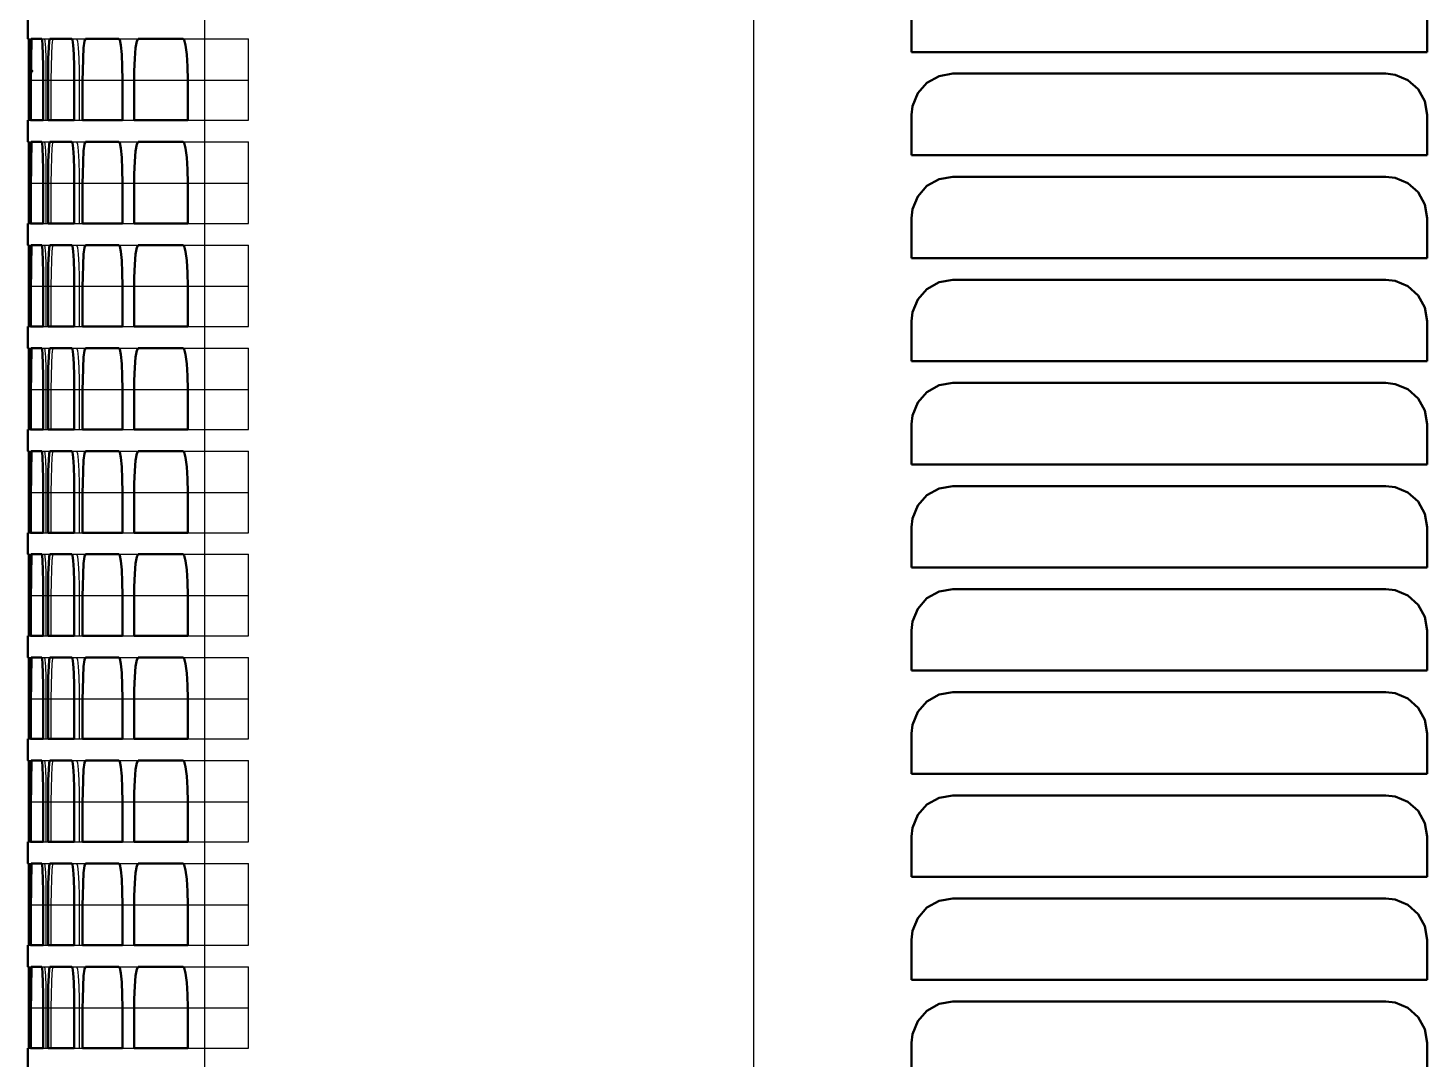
# Model space of a CAD drawing. Header units: inches. Extents: x -0.3 to 35.5, y 0 to 41.5.
# Drawn here: x -0.27 to 6.52, y 15.8 to 20.8 of the extents above; entities that cross this region are included whole.
import ezdxf

# ---------------------------------------------------------------- set-up
doc = ezdxf.new("R2010")
doc.units = ezdxf.units.IN
doc.header["$MEASUREMENT"] = 0
doc.linetypes.add('Dashed', pattern=[2, 1, -1])
for name, color, linetype, lineweight in [('2d ConnectionPoints', 7, 'Continuous', 50), ('AM_0', 7, 'Continuous', 50), ('AM_4', 3, 'Continuous', 25), ('AM_9', 6, 'Dashed', 25)]:
    doc.layers.add(name, color=color, linetype=linetype, lineweight=lineweight)

msp = doc.modelspace()

# ---------------------------------------------------------------- linework, layer by layer
at = {"layer": '2d ConnectionPoints'}
msp.add_point((-0.25, 20.594), dxfattribs=at)
at = {"layer": 'AM_0'}
for p, q in [((-0.27, 20.855), (-0.27, 20.75)), ((4.016, 20.881), (4.016, 20.686)), ((6.516, 20.686), (6.516, 20.881)), ((-0.2669, 20.75), (-0.27, 20.75)), ((-0.2032, 20.75), (-0.255, 20.75)), ((-0.0573, 20.75), (-0.1644, 20.75)), ((0.171, 20.75), (0.0085, 20.75)), ((0.4823, 20.75), (0.2639, 20.75)), ((4.016, 20.686), (6.516, 20.686)), ((6.316, 20.581), (4.216, 20.581)), ((-0.2652, 20.355), (-0.2652, 20.55)), ((-0.258, 20.55), (-0.258, 20.355)), ((-0.1963, 20.355), (-0.1963, 20.55)), ((-0.1727, 20.55), (-0.1727, 20.355)), ((-0.0452, 20.355), (-0.0452, 20.55)), ((-0.0051, 20.55), (-0.0051, 20.355)), ((0.1884, 20.355), (0.1884, 20.55)), ((0.2451, 20.55), (0.2451, 20.355)), ((0.505, 20.355), (0.505, 20.55)), ((4.016, 20.381), (4.016, 20.186)), ((6.516, 20.186), (6.516, 20.381)), ((-0.27, 20.355), (-0.2652, 20.355)), ((-0.27, 20.355), (-0.27, 20.25)), ((-0.258, 20.355), (-0.1963, 20.355)), ((-0.1727, 20.355), (-0.0452, 20.355)), ((-0.0051, 20.355), (0.1884, 20.355)), ((0.2451, 20.355), (0.505, 20.355)), ((-0.2669, 20.25), (-0.27, 20.25)), ((-0.2032, 20.25), (-0.255, 20.25)), ((-0.0573, 20.25), (-0.1644, 20.25)), ((0.171, 20.25), (0.0085, 20.25)), ((0.4823, 20.25), (0.2639, 20.25)), ((4.016, 20.186), (6.516, 20.186)), ((-0.2652, 19.855), (-0.2652, 20.05)), ((-0.258, 20.05), (-0.258, 19.855)), ((-0.1963, 19.855), (-0.1963, 20.05)), ((-0.1727, 20.05), (-0.1727, 19.855)), ((-0.0452, 19.855), (-0.0452, 20.05)), ((-0.0051, 20.05), (-0.0051, 19.855)), ((0.1884, 19.855), (0.1884, 20.05)), ((0.2451, 20.05), (0.2451, 19.855)), ((0.505, 19.855), (0.505, 20.05)), ((6.316, 20.081), (4.216, 20.081)), ((-0.27, 19.855), (-0.2652, 19.855)), ((-0.27, 19.855), (-0.27, 19.75)), ((-0.258, 19.855), (-0.1963, 19.855)), ((-0.1727, 19.855), (-0.0452, 19.855)), ((-0.0051, 19.855), (0.1884, 19.855)), ((0.2451, 19.855), (0.505, 19.855)), ((4.016, 19.881), (4.016, 19.686)), ((6.516, 19.686), (6.516, 19.881)), ((-0.2669, 19.75), (-0.27, 19.75)), ((-0.2032, 19.75), (-0.255, 19.75)), ((-0.0573, 19.75), (-0.1644, 19.75)), ((0.171, 19.75), (0.0085, 19.75)), ((0.4823, 19.75), (0.2639, 19.75)), ((4.016, 19.686), (6.516, 19.686)), ((-0.2652, 19.355), (-0.2652, 19.55)), ((-0.258, 19.55), (-0.258, 19.355)), ((-0.1963, 19.355), (-0.1963, 19.55)), ((-0.1727, 19.55), (-0.1727, 19.355)), ((-0.0452, 19.355), (-0.0452, 19.55)), ((-0.0051, 19.55), (-0.0051, 19.355)), ((0.1884, 19.355), (0.1884, 19.55)), ((0.2451, 19.55), (0.2451, 19.355)), ((0.505, 19.355), (0.505, 19.55)), ((6.316, 19.581), (4.216, 19.581)), ((-0.27, 19.355), (-0.2652, 19.355)), ((-0.27, 19.355), (-0.27, 19.25)), ((-0.258, 19.355), (-0.1963, 19.355)), ((-0.1727, 19.355), (-0.0452, 19.355)), ((-0.0051, 19.355), (0.1884, 19.355)), ((0.2451, 19.355), (0.505, 19.355)), ((4.016, 19.381), (4.016, 19.186)), ((6.516, 19.186), (6.516, 19.381)), ((-0.2669, 19.25), (-0.27, 19.25)), ((-0.2032, 19.25), (-0.255, 19.25)), ((-0.0573, 19.25), (-0.1644, 19.25)), ((0.171, 19.25), (0.0085, 19.25)), ((0.4823, 19.25), (0.2639, 19.25)), ((4.016, 19.186), (6.516, 19.186)), ((6.316, 19.081), (4.216, 19.081)), ((-0.2652, 18.855), (-0.2652, 19.05)), ((-0.258, 19.05), (-0.258, 18.855)), ((-0.1963, 18.855), (-0.1963, 19.05)), ((-0.1727, 19.05), (-0.1727, 18.855)), ((-0.0452, 18.855), (-0.0452, 19.05)), ((-0.0051, 19.05), (-0.0051, 18.855)), ((0.1884, 18.855), (0.1884, 19.05)), ((0.2451, 19.05), (0.2451, 18.855)), ((0.505, 18.855), (0.505, 19.05)), ((4.016, 18.881), (4.016, 18.686)), ((6.516, 18.686), (6.516, 18.881)), ((-0.27, 18.855), (-0.2652, 18.855)), ((-0.27, 18.855), (-0.27, 18.75)), ((-0.258, 18.855), (-0.1963, 18.855)), ((-0.1727, 18.855), (-0.0452, 18.855)), ((-0.0051, 18.855), (0.1884, 18.855)), ((0.2451, 18.855), (0.505, 18.855)), ((-0.2669, 18.75), (-0.27, 18.75)), ((-0.2032, 18.75), (-0.255, 18.75)), ((-0.0573, 18.75), (-0.1644, 18.75)), ((0.171, 18.75), (0.0085, 18.75)), ((0.4823, 18.75), (0.2639, 18.75)), ((4.016, 18.686), (6.516, 18.686)), ((-0.2652, 18.355), (-0.2652, 18.55)), ((-0.258, 18.55), (-0.258, 18.355)), ((-0.1963, 18.355), (-0.1963, 18.55)), ((-0.1727, 18.55), (-0.1727, 18.355)), ((-0.0452, 18.355), (-0.0452, 18.55)), ((-0.0051, 18.55), (-0.0051, 18.355)), ((0.1884, 18.355), (0.1884, 18.55)), ((0.2451, 18.55), (0.2451, 18.355)), ((0.505, 18.355), (0.505, 18.55)), ((6.316, 18.581), (4.216, 18.581)), ((-0.27, 18.355), (-0.2652, 18.355)), ((-0.27, 18.355), (-0.27, 18.25)), ((-0.258, 18.355), (-0.1963, 18.355)), ((-0.1727, 18.355), (-0.0452, 18.355)), ((-0.0051, 18.355), (0.1884, 18.355)), ((0.2451, 18.355), (0.505, 18.355)), ((4.016, 18.381), (4.016, 18.186)), ((6.516, 18.186), (6.516, 18.381)), ((-0.2669, 18.25), (-0.27, 18.25)), ((-0.2032, 18.25), (-0.255, 18.25)), ((-0.0573, 18.25), (-0.1644, 18.25)), ((0.171, 18.25), (0.0085, 18.25)), ((0.4823, 18.25), (0.2639, 18.25)), ((4.016, 18.186), (6.516, 18.186)), ((6.316, 18.081), (4.216, 18.081)), ((-0.2652, 17.855), (-0.2652, 18.05)), ((-0.258, 18.05), (-0.258, 17.855)), ((-0.1963, 17.855), (-0.1963, 18.05)), ((-0.1727, 18.05), (-0.1727, 17.855)), ((-0.0452, 17.855), (-0.0452, 18.05)), ((-0.0051, 18.05), (-0.0051, 17.855)), ((0.1884, 17.855), (0.1884, 18.05)), ((0.2451, 18.05), (0.2451, 17.855)), ((0.505, 17.855), (0.505, 18.05)), ((-0.27, 17.855), (-0.2652, 17.855)), ((-0.27, 17.855), (-0.27, 17.75)), ((-0.258, 17.855), (-0.1963, 17.855)), ((-0.1727, 17.855), (-0.0452, 17.855)), ((-0.0051, 17.855), (0.1884, 17.855)), ((0.2451, 17.855), (0.505, 17.855)), ((4.016, 17.881), (4.016, 17.686)), ((6.516, 17.686), (6.516, 17.881)), ((-0.2669, 17.75), (-0.27, 17.75)), ((-0.2032, 17.75), (-0.255, 17.75)), ((-0.0573, 17.75), (-0.1644, 17.75)), ((0.171, 17.75), (0.0085, 17.75)), ((0.4823, 17.75), (0.2639, 17.75)), ((4.016, 17.686), (6.516, 17.686)), ((6.316, 17.581), (4.216, 17.581)), ((-0.2652, 17.355), (-0.2652, 17.55)), ((-0.258, 17.55), (-0.258, 17.355)), ((-0.1963, 17.355), (-0.1963, 17.55)), ((-0.1727, 17.55), (-0.1727, 17.355)), ((-0.0452, 17.355), (-0.0452, 17.55)), ((-0.0051, 17.55), (-0.0051, 17.355)), ((0.1884, 17.355), (0.1884, 17.55)), ((0.2451, 17.55), (0.2451, 17.355)), ((0.505, 17.355), (0.505, 17.55)), ((4.016, 17.381), (4.016, 17.186)), ((6.516, 17.186), (6.516, 17.381)), ((-0.27, 17.355), (-0.2652, 17.355)), ((-0.27, 17.355), (-0.27, 17.25)), ((-0.258, 17.355), (-0.1963, 17.355)), ((-0.1727, 17.355), (-0.0452, 17.355)), ((-0.0051, 17.355), (0.1884, 17.355)), ((0.2451, 17.355), (0.505, 17.355)), ((-0.2669, 17.25), (-0.27, 17.25)), ((-0.2032, 17.25), (-0.255, 17.25)), ((-0.0573, 17.25), (-0.1644, 17.25)), ((0.171, 17.25), (0.0085, 17.25)), ((0.4823, 17.25), (0.2639, 17.25)), ((4.016, 17.186), (6.516, 17.186)), ((-0.2652, 16.855), (-0.2652, 17.05)), ((-0.258, 17.05), (-0.258, 16.855)), ((-0.1963, 16.855), (-0.1963, 17.05)), ((-0.1727, 17.05), (-0.1727, 16.855)), ((-0.0452, 16.855), (-0.0452, 17.05)), ((-0.0051, 17.05), (-0.0051, 16.855)), ((0.1884, 16.855), (0.1884, 17.05)), ((0.2451, 17.05), (0.2451, 16.855)), ((0.505, 16.855), (0.505, 17.05)), ((6.316, 17.081), (4.216, 17.081)), ((-0.27, 16.855), (-0.2652, 16.855)), ((-0.27, 16.855), (-0.27, 16.75)), ((-0.258, 16.855), (-0.1963, 16.855)), ((-0.1727, 16.855), (-0.0452, 16.855)), ((-0.0051, 16.855), (0.1884, 16.855)), ((0.2451, 16.855), (0.505, 16.855)), ((4.016, 16.881), (4.016, 16.686)), ((6.516, 16.686), (6.516, 16.881)), ((-0.2669, 16.75), (-0.27, 16.75)), ((-0.2032, 16.75), (-0.255, 16.75)), ((-0.0573, 16.75), (-0.1644, 16.75)), ((0.171, 16.75), (0.0085, 16.75)), ((0.4823, 16.75), (0.2639, 16.75)), ((4.016, 16.686), (6.516, 16.686)), ((6.316, 16.581), (4.216, 16.581)), ((-0.2652, 16.355), (-0.2652, 16.55)), ((-0.258, 16.55), (-0.258, 16.355)), ((-0.1963, 16.355), (-0.1963, 16.55)), ((-0.1727, 16.55), (-0.1727, 16.355)), ((-0.0452, 16.355), (-0.0452, 16.55)), ((-0.0051, 16.55), (-0.0051, 16.355)), ((0.1884, 16.355), (0.1884, 16.55)), ((0.2451, 16.55), (0.2451, 16.355)), ((0.505, 16.355), (0.505, 16.55)), ((-0.27, 16.355), (-0.2652, 16.355)), ((-0.27, 16.355), (-0.27, 16.25)), ((-0.258, 16.355), (-0.1963, 16.355)), ((-0.1727, 16.355), (-0.0452, 16.355)), ((-0.0051, 16.355), (0.1884, 16.355)), ((0.2451, 16.355), (0.505, 16.355)), ((4.016, 16.381), (4.016, 16.186)), ((6.516, 16.186), (6.516, 16.381)), ((-0.2669, 16.25), (-0.27, 16.25)), ((-0.2032, 16.25), (-0.255, 16.25)), ((-0.0573, 16.25), (-0.1644, 16.25)), ((0.171, 16.25), (0.0085, 16.25)), ((0.4823, 16.25), (0.2639, 16.25)), ((4.016, 16.186), (6.516, 16.186)), ((-0.2652, 15.855), (-0.2652, 16.05)), ((-0.258, 16.05), (-0.258, 15.855)), ((-0.1963, 15.855), (-0.1963, 16.05)), ((-0.1727, 16.05), (-0.1727, 15.855)), ((-0.0452, 15.855), (-0.0452, 16.05)), ((-0.0051, 16.05), (-0.0051, 15.855)), ((0.1884, 15.855), (0.1884, 16.05)), ((0.2451, 16.05), (0.2451, 15.855)), ((0.505, 15.855), (0.505, 16.05)), ((6.316, 16.081), (4.216, 16.081)), ((4.016, 15.881), (4.016, 15.686)), ((6.516, 15.686), (6.516, 15.881)), ((-0.27, 15.855), (-0.2652, 15.855)), ((-0.27, 15.855), (-0.27, 15.75)), ((-0.258, 15.855), (-0.1963, 15.855)), ((-0.1727, 15.855), (-0.0452, 15.855)), ((-0.0051, 15.855), (0.1884, 15.855)), ((0.2451, 15.855), (0.505, 15.855))]:
    msp.add_line(p, q, dxfattribs=at)
for points in [[(-0.2652, 20.55), (-0.2653, 20.6162), (-0.2656, 20.6749), (-0.266, 20.7196), (-0.2665, 20.7451), (-0.2669, 20.75)], [(-0.255, 20.75), (-0.256, 20.7387), (-0.2569, 20.7062), (-0.2576, 20.656), (-0.258, 20.5939), (-0.258, 20.55)], [(-0.1963, 20.55), (-0.1967, 20.6162), (-0.1978, 20.6749), (-0.1996, 20.7195), (-0.2017, 20.7451), (-0.2032, 20.75)], [(-0.1644, 20.75), (-0.1672, 20.7387), (-0.1696, 20.7061), (-0.1714, 20.6559), (-0.1725, 20.5937), (-0.1727, 20.55)], [(-0.0452, 20.55), (-0.0459, 20.6161), (-0.0479, 20.6748), (-0.0509, 20.7194), (-0.0547, 20.745), (-0.0573, 20.75)], [(0.0085, 20.75), (0.0039, 20.7387), (0, 20.706), (-0.003, 20.6557), (-0.0047, 20.5935), (-0.0051, 20.55)], [(0.1884, 20.55), (0.1875, 20.616), (0.1846, 20.6746), (0.1803, 20.7192), (0.1749, 20.745), (0.171, 20.75)], [(0.2639, 20.75), (0.2576, 20.7386), (0.2521, 20.7058), (0.2479, 20.6553), (0.2455, 20.5931), (0.2451, 20.55)], [(0.505, 20.55), (0.5038, 20.6159), (0.5001, 20.6743), (0.4944, 20.719), (0.4874, 20.7448), (0.4823, 20.75)], [(4.216, 20.581), (4.1495, 20.5696), (4.0905, 20.5367), (4.0458, 20.486), (4.0206, 20.4237), (4.016, 20.381)], [(6.516, 20.381), (6.5048, 20.447), (6.4725, 20.5055), (6.4227, 20.5502), (6.3607, 20.5759), (6.316, 20.581)], [(-0.2652, 20.05), (-0.2653, 20.1162), (-0.2656, 20.1749), (-0.266, 20.2196), (-0.2665, 20.2451), (-0.2669, 20.25)], [(-0.255, 20.25), (-0.256, 20.2387), (-0.2569, 20.2062), (-0.2576, 20.156), (-0.258, 20.0939), (-0.258, 20.05)], [(-0.1963, 20.05), (-0.1967, 20.1162), (-0.1978, 20.1749), (-0.1996, 20.2195), (-0.2017, 20.2451), (-0.2032, 20.25)], [(-0.1644, 20.25), (-0.1672, 20.2387), (-0.1696, 20.2061), (-0.1714, 20.1559), (-0.1725, 20.0937), (-0.1727, 20.05)], [(-0.0452, 20.05), (-0.0459, 20.1161), (-0.0479, 20.1748), (-0.0509, 20.2194), (-0.0547, 20.245), (-0.0573, 20.25)], [(0.0085, 20.25), (0.0039, 20.2387), (0, 20.206), (-0.003, 20.1557), (-0.0047, 20.0935), (-0.0051, 20.05)], [(0.1884, 20.05), (0.1875, 20.116), (0.1846, 20.1746), (0.1803, 20.2192), (0.1749, 20.245), (0.171, 20.25)], [(0.2639, 20.25), (0.2576, 20.2386), (0.2521, 20.2058), (0.2479, 20.1553), (0.2455, 20.0931), (0.2451, 20.05)], [(0.505, 20.05), (0.5038, 20.1159), (0.5001, 20.1743), (0.4944, 20.219), (0.4874, 20.2448), (0.4823, 20.25)], [(4.216, 20.081), (4.1495, 20.0696), (4.0905, 20.0367), (4.0458, 19.986), (4.0206, 19.9237), (4.016, 19.881)], [(6.516, 19.881), (6.5048, 19.947), (6.4725, 20.0055), (6.4227, 20.0502), (6.3607, 20.0759), (6.316, 20.081)], [(-0.2652, 19.55), (-0.2653, 19.6162), (-0.2656, 19.6749), (-0.266, 19.7196), (-0.2665, 19.7451), (-0.2669, 19.75)], [(-0.255, 19.75), (-0.256, 19.7387), (-0.2569, 19.7062), (-0.2576, 19.656), (-0.258, 19.5939), (-0.258, 19.55)], [(-0.1963, 19.55), (-0.1967, 19.6162), (-0.1978, 19.6749), (-0.1996, 19.7195), (-0.2017, 19.7451), (-0.2032, 19.75)], [(-0.1644, 19.75), (-0.1672, 19.7387), (-0.1696, 19.7061), (-0.1714, 19.6559), (-0.1725, 19.5937), (-0.1727, 19.55)], [(-0.0452, 19.55), (-0.0459, 19.6161), (-0.0479, 19.6748), (-0.0509, 19.7194), (-0.0547, 19.745), (-0.0573, 19.75)], [(0.0085, 19.75), (0.0039, 19.7387), (0, 19.706), (-0.003, 19.6557), (-0.0047, 19.5935), (-0.0051, 19.55)], [(0.1884, 19.55), (0.1875, 19.616), (0.1846, 19.6746), (0.1803, 19.7192), (0.1749, 19.745), (0.171, 19.75)], [(0.2639, 19.75), (0.2576, 19.7386), (0.2521, 19.7058), (0.2479, 19.6553), (0.2455, 19.5931), (0.2451, 19.55)], [(0.505, 19.55), (0.5038, 19.6159), (0.5001, 19.6743), (0.4944, 19.719), (0.4874, 19.7448), (0.4823, 19.75)], [(4.216, 19.581), (4.1495, 19.5696), (4.0905, 19.5367), (4.0458, 19.486), (4.0206, 19.4237), (4.016, 19.381)], [(6.516, 19.381), (6.5048, 19.447), (6.4725, 19.5055), (6.4227, 19.5502), (6.3607, 19.5759), (6.316, 19.581)], [(-0.2652, 19.05), (-0.2653, 19.1162), (-0.2656, 19.1749), (-0.266, 19.2196), (-0.2665, 19.2451), (-0.2669, 19.25)], [(-0.255, 19.25), (-0.256, 19.2387), (-0.2569, 19.2062), (-0.2576, 19.156), (-0.258, 19.0939), (-0.258, 19.05)], [(-0.1963, 19.05), (-0.1967, 19.1162), (-0.1978, 19.1749), (-0.1996, 19.2195), (-0.2017, 19.2451), (-0.2032, 19.25)], [(-0.1644, 19.25), (-0.1672, 19.2387), (-0.1696, 19.2061), (-0.1714, 19.1559), (-0.1725, 19.0937), (-0.1727, 19.05)], [(-0.0452, 19.05), (-0.0459, 19.1161), (-0.0479, 19.1748), (-0.0509, 19.2194), (-0.0547, 19.245), (-0.0573, 19.25)], [(0.0085, 19.25), (0.0039, 19.2387), (0, 19.206), (-0.003, 19.1557), (-0.0047, 19.0935), (-0.0051, 19.05)], [(0.1884, 19.05), (0.1875, 19.116), (0.1846, 19.1746), (0.1803, 19.2192), (0.1749, 19.245), (0.171, 19.25)], [(0.2639, 19.25), (0.2576, 19.2386), (0.2521, 19.2058), (0.2479, 19.1553), (0.2455, 19.0931), (0.2451, 19.05)], [(0.505, 19.05), (0.5038, 19.1159), (0.5001, 19.1743), (0.4944, 19.219), (0.4874, 19.2448), (0.4823, 19.25)], [(4.216, 19.081), (4.1495, 19.0696), (4.0905, 19.0367), (4.0458, 18.986), (4.0206, 18.9237), (4.016, 18.881)], [(6.516, 18.881), (6.5048, 18.947), (6.4725, 19.0055), (6.4227, 19.0502), (6.3607, 19.0759), (6.316, 19.081)], [(-0.2652, 18.55), (-0.2653, 18.6162), (-0.2656, 18.6749), (-0.266, 18.7196), (-0.2665, 18.7451), (-0.2669, 18.75)], [(-0.255, 18.75), (-0.256, 18.7387), (-0.2569, 18.7062), (-0.2576, 18.656), (-0.258, 18.5939), (-0.258, 18.55)], [(-0.1963, 18.55), (-0.1967, 18.6162), (-0.1978, 18.6749), (-0.1996, 18.7195), (-0.2017, 18.7451), (-0.2032, 18.75)], [(-0.1644, 18.75), (-0.1672, 18.7387), (-0.1696, 18.7061), (-0.1714, 18.6559), (-0.1725, 18.5937), (-0.1727, 18.55)], [(-0.0452, 18.55), (-0.0459, 18.6161), (-0.0479, 18.6748), (-0.0509, 18.7194), (-0.0547, 18.745), (-0.0573, 18.75)], [(0.0085, 18.75), (0.0039, 18.7387), (0, 18.706), (-0.003, 18.6557), (-0.0047, 18.5935), (-0.0051, 18.55)], [(0.1884, 18.55), (0.1875, 18.616), (0.1846, 18.6746), (0.1803, 18.7192), (0.1749, 18.745), (0.171, 18.75)], [(0.2639, 18.75), (0.2576, 18.7386), (0.2521, 18.7058), (0.2479, 18.6553), (0.2455, 18.5931), (0.2451, 18.55)], [(0.505, 18.55), (0.5038, 18.6159), (0.5001, 18.6743), (0.4944, 18.719), (0.4874, 18.7448), (0.4823, 18.75)], [(4.216, 18.581), (4.1495, 18.5696), (4.0905, 18.5367), (4.0458, 18.486), (4.0206, 18.4237), (4.016, 18.381)], [(6.516, 18.381), (6.5048, 18.447), (6.4725, 18.5055), (6.4227, 18.5502), (6.3607, 18.5759), (6.316, 18.581)], [(-0.2652, 18.05), (-0.2653, 18.1162), (-0.2656, 18.1749), (-0.266, 18.2196), (-0.2665, 18.2451), (-0.2669, 18.25)], [(-0.255, 18.25), (-0.256, 18.2387), (-0.2569, 18.2062), (-0.2576, 18.156), (-0.258, 18.0939), (-0.258, 18.05)], [(-0.1963, 18.05), (-0.1967, 18.1162), (-0.1978, 18.1749), (-0.1996, 18.2195), (-0.2017, 18.2451), (-0.2032, 18.25)], [(-0.1644, 18.25), (-0.1672, 18.2387), (-0.1696, 18.2061), (-0.1714, 18.1559), (-0.1725, 18.0937), (-0.1727, 18.05)], [(-0.0452, 18.05), (-0.0459, 18.1161), (-0.0479, 18.1748), (-0.0509, 18.2194), (-0.0547, 18.245), (-0.0573, 18.25)], [(0.0085, 18.25), (0.0039, 18.2387), (0, 18.206), (-0.003, 18.1557), (-0.0047, 18.0935), (-0.0051, 18.05)], [(0.1884, 18.05), (0.1875, 18.116), (0.1846, 18.1746), (0.1803, 18.2192), (0.1749, 18.245), (0.171, 18.25)], [(0.2639, 18.25), (0.2576, 18.2386), (0.2521, 18.2058), (0.2479, 18.1553), (0.2455, 18.0931), (0.2451, 18.05)], [(0.505, 18.05), (0.5038, 18.1159), (0.5001, 18.1743), (0.4944, 18.219), (0.4874, 18.2448), (0.4823, 18.25)], [(4.216, 18.081), (4.1495, 18.0696), (4.0905, 18.0367), (4.0458, 17.986), (4.0206, 17.9237), (4.016, 17.881)], [(6.516, 17.881), (6.5048, 17.947), (6.4725, 18.0055), (6.4227, 18.0502), (6.3607, 18.0759), (6.316, 18.081)], [(-0.2652, 17.55), (-0.2653, 17.6162), (-0.2656, 17.6749), (-0.266, 17.7196), (-0.2665, 17.7451), (-0.2669, 17.75)], [(-0.255, 17.75), (-0.256, 17.7387), (-0.2569, 17.7062), (-0.2576, 17.656), (-0.258, 17.5939), (-0.258, 17.55)], [(-0.1963, 17.55), (-0.1967, 17.6162), (-0.1978, 17.6749), (-0.1996, 17.7195), (-0.2017, 17.7451), (-0.2032, 17.75)], [(-0.1644, 17.75), (-0.1672, 17.7387), (-0.1696, 17.7061), (-0.1714, 17.6559), (-0.1725, 17.5937), (-0.1727, 17.55)], [(-0.0452, 17.55), (-0.0459, 17.6161), (-0.0479, 17.6748), (-0.0509, 17.7194), (-0.0547, 17.745), (-0.0573, 17.75)], [(0.0085, 17.75), (0.0039, 17.7387), (0, 17.706), (-0.003, 17.6557), (-0.0047, 17.5935), (-0.0051, 17.55)], [(0.1884, 17.55), (0.1875, 17.616), (0.1846, 17.6746), (0.1803, 17.7192), (0.1749, 17.745), (0.171, 17.75)], [(0.2639, 17.75), (0.2576, 17.7386), (0.2521, 17.7058), (0.2479, 17.6553), (0.2455, 17.5931), (0.2451, 17.55)], [(0.505, 17.55), (0.5038, 17.6159), (0.5001, 17.6743), (0.4944, 17.719), (0.4874, 17.7448), (0.4823, 17.75)], [(4.216, 17.581), (4.1495, 17.5696), (4.0905, 17.5367), (4.0458, 17.486), (4.0206, 17.4237), (4.016, 17.381)], [(6.516, 17.381), (6.5048, 17.447), (6.4725, 17.5055), (6.4227, 17.5502), (6.3607, 17.5759), (6.316, 17.581)], [(-0.2652, 17.05), (-0.2653, 17.1162), (-0.2656, 17.1749), (-0.266, 17.2196), (-0.2665, 17.2451), (-0.2669, 17.25)], [(-0.255, 17.25), (-0.256, 17.2387), (-0.2569, 17.2062), (-0.2576, 17.156), (-0.258, 17.0939), (-0.258, 17.05)], [(-0.1963, 17.05), (-0.1967, 17.1162), (-0.1978, 17.1749), (-0.1996, 17.2195), (-0.2017, 17.2451), (-0.2032, 17.25)], [(-0.1644, 17.25), (-0.1672, 17.2387), (-0.1696, 17.2061), (-0.1714, 17.1559), (-0.1725, 17.0937), (-0.1727, 17.05)], [(-0.0452, 17.05), (-0.0459, 17.1161), (-0.0479, 17.1748), (-0.0509, 17.2194), (-0.0547, 17.245), (-0.0573, 17.25)], [(0.0085, 17.25), (0.0039, 17.2387), (0, 17.206), (-0.003, 17.1557), (-0.0047, 17.0935), (-0.0051, 17.05)], [(0.1884, 17.05), (0.1875, 17.116), (0.1846, 17.1746), (0.1803, 17.2192), (0.1749, 17.245), (0.171, 17.25)], [(0.2639, 17.25), (0.2576, 17.2386), (0.2521, 17.2058), (0.2479, 17.1553), (0.2455, 17.0931), (0.2451, 17.05)], [(0.505, 17.05), (0.5038, 17.1159), (0.5001, 17.1743), (0.4944, 17.219), (0.4874, 17.2448), (0.4823, 17.25)], [(4.216, 17.081), (4.1495, 17.0696), (4.0905, 17.0367), (4.0458, 16.986), (4.0206, 16.9237), (4.016, 16.881)], [(6.516, 16.881), (6.5048, 16.947), (6.4725, 17.0055), (6.4227, 17.0502), (6.3607, 17.0759), (6.316, 17.081)], [(-0.2652, 16.55), (-0.2653, 16.6162), (-0.2656, 16.6749), (-0.266, 16.7196), (-0.2665, 16.7451), (-0.2669, 16.75)], [(-0.255, 16.75), (-0.256, 16.7387), (-0.2569, 16.7062), (-0.2576, 16.656), (-0.258, 16.5939), (-0.258, 16.55)], [(-0.1963, 16.55), (-0.1967, 16.6162), (-0.1978, 16.6749), (-0.1996, 16.7195), (-0.2017, 16.7451), (-0.2032, 16.75)], [(-0.1644, 16.75), (-0.1672, 16.7387), (-0.1696, 16.7061), (-0.1714, 16.6559), (-0.1725, 16.5937), (-0.1727, 16.55)], [(-0.0452, 16.55), (-0.0459, 16.6161), (-0.0479, 16.6748), (-0.0509, 16.7194), (-0.0547, 16.745), (-0.0573, 16.75)], [(0.0085, 16.75), (0.0039, 16.7387), (0, 16.706), (-0.003, 16.6557), (-0.0047, 16.5935), (-0.0051, 16.55)], [(0.1884, 16.55), (0.1875, 16.616), (0.1846, 16.6746), (0.1803, 16.7192), (0.1749, 16.745), (0.171, 16.75)], [(0.2639, 16.75), (0.2576, 16.7386), (0.2521, 16.7058), (0.2479, 16.6553), (0.2455, 16.5931), (0.2451, 16.55)], [(0.505, 16.55), (0.5038, 16.6159), (0.5001, 16.6743), (0.4944, 16.719), (0.4874, 16.7448), (0.4823, 16.75)], [(4.216, 16.581), (4.1495, 16.5696), (4.0905, 16.5367), (4.0458, 16.486), (4.0206, 16.4237), (4.016, 16.381)], [(6.516, 16.381), (6.5048, 16.447), (6.4725, 16.5055), (6.4227, 16.5502), (6.3607, 16.5759), (6.316, 16.581)], [(-0.2652, 16.05), (-0.2653, 16.1162), (-0.2656, 16.1749), (-0.266, 16.2196), (-0.2665, 16.2451), (-0.2669, 16.25)], [(-0.255, 16.25), (-0.256, 16.2387), (-0.2569, 16.2062), (-0.2576, 16.156), (-0.258, 16.0939), (-0.258, 16.05)], [(-0.1963, 16.05), (-0.1967, 16.1162), (-0.1978, 16.1749), (-0.1996, 16.2195), (-0.2017, 16.2451), (-0.2032, 16.25)], [(-0.1644, 16.25), (-0.1672, 16.2387), (-0.1696, 16.2061), (-0.1714, 16.1559), (-0.1725, 16.0937), (-0.1727, 16.05)], [(-0.0452, 16.05), (-0.0459, 16.1161), (-0.0479, 16.1748), (-0.0509, 16.2194), (-0.0547, 16.245), (-0.0573, 16.25)], [(0.0085, 16.25), (0.0039, 16.2387), (0, 16.206), (-0.003, 16.1557), (-0.0047, 16.0935), (-0.0051, 16.05)], [(0.1884, 16.05), (0.1875, 16.116), (0.1846, 16.1746), (0.1803, 16.2192), (0.1749, 16.245), (0.171, 16.25)], [(0.2639, 16.25), (0.2576, 16.2386), (0.2521, 16.2058), (0.2479, 16.1553), (0.2455, 16.0931), (0.2451, 16.05)], [(0.505, 16.05), (0.5038, 16.1159), (0.5001, 16.1743), (0.4944, 16.219), (0.4874, 16.2448), (0.4823, 16.25)], [(4.216, 16.081), (4.1495, 16.0696), (4.0905, 16.0367), (4.0458, 15.986), (4.0206, 15.9237), (4.016, 15.881)], [(6.516, 15.881), (6.5048, 15.947), (6.4725, 16.0055), (6.4227, 16.0502), (6.3607, 16.0759), (6.316, 16.081)]]:
    msp.add_lwpolyline(points, dxfattribs=at)
at = {"layer": 'AM_4'}
for p, q in [((0.5858, 41.5), (0.5858, 1.625)), ((3.2489, 41.5), (3.2489, 1.625)), ((-0.258, 20.55), (-0.1963, 20.55)), ((-0.1727, 20.55), (-0.0452, 20.55)), ((-0.0051, 20.55), (0.1884, 20.55)), ((0.2451, 20.55), (0.505, 20.55)), ((-0.258, 20.05), (-0.1963, 20.05)), ((-0.1727, 20.05), (-0.0452, 20.05)), ((-0.0051, 20.05), (0.1884, 20.05)), ((0.2451, 20.05), (0.505, 20.05)), ((-0.258, 19.55), (-0.1963, 19.55)), ((-0.1727, 19.55), (-0.0452, 19.55)), ((-0.0051, 19.55), (0.1884, 19.55)), ((0.2451, 19.55), (0.505, 19.55)), ((-0.258, 19.05), (-0.1963, 19.05)), ((-0.1727, 19.05), (-0.0452, 19.05)), ((-0.0051, 19.05), (0.1884, 19.05)), ((0.2451, 19.05), (0.505, 19.05)), ((-0.258, 18.55), (-0.1963, 18.55)), ((-0.1727, 18.55), (-0.0452, 18.55)), ((-0.0051, 18.55), (0.1884, 18.55)), ((0.2451, 18.55), (0.505, 18.55)), ((-0.258, 18.05), (-0.1963, 18.05)), ((-0.1727, 18.05), (-0.0452, 18.05)), ((-0.0051, 18.05), (0.1884, 18.05)), ((0.2451, 18.05), (0.505, 18.05)), ((-0.258, 17.55), (-0.1963, 17.55)), ((-0.1727, 17.55), (-0.0452, 17.55)), ((-0.0051, 17.55), (0.1884, 17.55)), ((0.2451, 17.55), (0.505, 17.55)), ((-0.258, 17.05), (-0.1963, 17.05)), ((-0.1727, 17.05), (-0.0452, 17.05)), ((-0.0051, 17.05), (0.1884, 17.05)), ((0.2451, 17.05), (0.505, 17.05)), ((-0.258, 16.55), (-0.1963, 16.55)), ((-0.1727, 16.55), (-0.0452, 16.55)), ((-0.0051, 16.55), (0.1884, 16.55)), ((0.2451, 16.55), (0.505, 16.55)), ((-0.258, 16.05), (-0.1963, 16.05)), ((-0.1727, 16.05), (-0.0452, 16.05)), ((-0.0051, 16.05), (0.1884, 16.05)), ((0.2451, 16.05), (0.505, 16.05))]:
    msp.add_line(p, q, dxfattribs=at)
at = {"layer": 'AM_9'}
for p, q in [((3.2489, 41.5), (3.2489, 14.625)), ((-0.2669, 20.75), (-0.255, 20.75)), ((-0.2032, 20.75), (-0.1644, 20.75)), ((-0.0573, 20.75), (0.0085, 20.75)), ((0.171, 20.75), (0.2639, 20.75)), ((0.4823, 20.75), (0.8, 20.75)), ((0.8, 20.355), (0.8, 20.75)), ((-0.2652, 20.55), (-0.258, 20.55)), ((-0.2613, 20.55), (-0.2613, 20.355)), ((-0.2522, 20.355), (-0.2522, 20.55)), ((-0.1963, 20.55), (-0.1727, 20.55)), ((-0.1826, 20.55), (-0.1826, 20.355)), ((-0.157, 20.355), (-0.157, 20.55)), ((-0.0452, 20.55), (-0.0051, 20.55)), ((-0.0217, 20.55), (-0.0217, 20.355)), ((0.1884, 20.55), (0.2451, 20.55)), ((0.505, 20.55), (0.8, 20.55)), ((-0.2652, 20.355), (-0.258, 20.355)), ((-0.1963, 20.355), (-0.1727, 20.355)), ((-0.0452, 20.355), (-0.0051, 20.355)), ((0.1884, 20.355), (0.2451, 20.355)), ((0.505, 20.355), (0.8, 20.355)), ((-0.2669, 20.25), (-0.255, 20.25)), ((-0.2032, 20.25), (-0.1644, 20.25)), ((-0.0573, 20.25), (0.0085, 20.25)), ((0.171, 20.25), (0.2639, 20.25)), ((0.4823, 20.25), (0.8, 20.25)), ((0.8, 19.855), (0.8, 20.25)), ((-0.2652, 20.05), (-0.258, 20.05)), ((-0.2613, 20.05), (-0.2613, 19.855)), ((-0.2522, 19.855), (-0.2522, 20.05)), ((-0.1963, 20.05), (-0.1727, 20.05)), ((-0.1826, 20.05), (-0.1826, 19.855)), ((-0.157, 19.855), (-0.157, 20.05)), ((-0.0452, 20.05), (-0.0051, 20.05)), ((-0.0217, 20.05), (-0.0217, 19.855)), ((0.1884, 20.05), (0.2451, 20.05)), ((0.505, 20.05), (0.8, 20.05)), ((-0.2652, 19.855), (-0.258, 19.855)), ((-0.1963, 19.855), (-0.1727, 19.855)), ((-0.0452, 19.855), (-0.0051, 19.855)), ((0.1884, 19.855), (0.2451, 19.855)), ((0.505, 19.855), (0.8, 19.855)), ((-0.2669, 19.75), (-0.255, 19.75)), ((-0.2032, 19.75), (-0.1644, 19.75)), ((-0.0573, 19.75), (0.0085, 19.75)), ((0.171, 19.75), (0.2639, 19.75)), ((0.4823, 19.75), (0.8, 19.75)), ((0.8, 19.355), (0.8, 19.75)), ((-0.2652, 19.55), (-0.258, 19.55)), ((-0.2613, 19.55), (-0.2613, 19.355)), ((-0.2522, 19.355), (-0.2522, 19.55)), ((-0.1963, 19.55), (-0.1727, 19.55)), ((-0.1826, 19.55), (-0.1826, 19.355)), ((-0.157, 19.355), (-0.157, 19.55)), ((-0.0452, 19.55), (-0.0051, 19.55)), ((-0.0217, 19.55), (-0.0217, 19.355)), ((0.1884, 19.55), (0.2451, 19.55)), ((0.505, 19.55), (0.8, 19.55)), ((-0.2652, 19.355), (-0.258, 19.355)), ((-0.1963, 19.355), (-0.1727, 19.355)), ((-0.0452, 19.355), (-0.0051, 19.355)), ((0.1884, 19.355), (0.2451, 19.355)), ((0.505, 19.355), (0.8, 19.355)), ((-0.2669, 19.25), (-0.255, 19.25)), ((-0.2032, 19.25), (-0.1644, 19.25)), ((-0.0573, 19.25), (0.0085, 19.25)), ((0.171, 19.25), (0.2639, 19.25)), ((0.4823, 19.25), (0.8, 19.25)), ((0.8, 18.855), (0.8, 19.25)), ((-0.2652, 19.05), (-0.258, 19.05)), ((-0.2613, 19.05), (-0.2613, 18.855)), ((-0.2522, 18.855), (-0.2522, 19.05)), ((-0.1963, 19.05), (-0.1727, 19.05)), ((-0.1826, 19.05), (-0.1826, 18.855)), ((-0.157, 18.855), (-0.157, 19.05)), ((-0.0452, 19.05), (-0.0051, 19.05)), ((-0.0217, 19.05), (-0.0217, 18.855)), ((0.1884, 19.05), (0.2451, 19.05)), ((0.505, 19.05), (0.8, 19.05)), ((-0.2652, 18.855), (-0.258, 18.855)), ((-0.1963, 18.855), (-0.1727, 18.855)), ((-0.0452, 18.855), (-0.0051, 18.855)), ((0.1884, 18.855), (0.2451, 18.855)), ((0.505, 18.855), (0.8, 18.855)), ((-0.2669, 18.75), (-0.255, 18.75)), ((-0.2032, 18.75), (-0.1644, 18.75)), ((-0.0573, 18.75), (0.0085, 18.75)), ((0.171, 18.75), (0.2639, 18.75)), ((0.4823, 18.75), (0.8, 18.75)), ((0.8, 18.355), (0.8, 18.75)), ((-0.2652, 18.55), (-0.258, 18.55)), ((-0.2613, 18.55), (-0.2613, 18.355)), ((-0.2522, 18.355), (-0.2522, 18.55)), ((-0.1963, 18.55), (-0.1727, 18.55)), ((-0.1826, 18.55), (-0.1826, 18.355)), ((-0.157, 18.355), (-0.157, 18.55)), ((-0.0452, 18.55), (-0.0051, 18.55)), ((-0.0217, 18.55), (-0.0217, 18.355)), ((0.1884, 18.55), (0.2451, 18.55)), ((0.505, 18.55), (0.8, 18.55)), ((-0.2652, 18.355), (-0.258, 18.355)), ((-0.1963, 18.355), (-0.1727, 18.355)), ((-0.0452, 18.355), (-0.0051, 18.355)), ((0.1884, 18.355), (0.2451, 18.355)), ((0.505, 18.355), (0.8, 18.355)), ((-0.2669, 18.25), (-0.255, 18.25)), ((-0.2032, 18.25), (-0.1644, 18.25)), ((-0.0573, 18.25), (0.0085, 18.25)), ((0.171, 18.25), (0.2639, 18.25)), ((0.4823, 18.25), (0.8, 18.25)), ((0.8, 17.855), (0.8, 18.25)), ((-0.2652, 18.05), (-0.258, 18.05)), ((-0.2613, 18.05), (-0.2613, 17.855)), ((-0.2522, 17.855), (-0.2522, 18.05)), ((-0.1963, 18.05), (-0.1727, 18.05)), ((-0.1826, 18.05), (-0.1826, 17.855)), ((-0.157, 17.855), (-0.157, 18.05)), ((-0.0452, 18.05), (-0.0051, 18.05)), ((-0.0217, 18.05), (-0.0217, 17.855)), ((0.1884, 18.05), (0.2451, 18.05)), ((0.505, 18.05), (0.8, 18.05)), ((-0.2652, 17.855), (-0.258, 17.855)), ((-0.1963, 17.855), (-0.1727, 17.855)), ((-0.0452, 17.855), (-0.0051, 17.855)), ((0.1884, 17.855), (0.2451, 17.855)), ((0.505, 17.855), (0.8, 17.855)), ((-0.2669, 17.75), (-0.255, 17.75)), ((-0.2032, 17.75), (-0.1644, 17.75)), ((-0.0573, 17.75), (0.0085, 17.75)), ((0.171, 17.75), (0.2639, 17.75)), ((0.4823, 17.75), (0.8, 17.75)), ((0.8, 17.355), (0.8, 17.75)), ((-0.2652, 17.55), (-0.258, 17.55)), ((-0.2613, 17.55), (-0.2613, 17.355)), ((-0.2522, 17.355), (-0.2522, 17.55)), ((-0.1963, 17.55), (-0.1727, 17.55)), ((-0.1826, 17.55), (-0.1826, 17.355)), ((-0.157, 17.355), (-0.157, 17.55)), ((-0.0452, 17.55), (-0.0051, 17.55)), ((-0.0217, 17.55), (-0.0217, 17.355)), ((0.1884, 17.55), (0.2451, 17.55)), ((0.505, 17.55), (0.8, 17.55)), ((-0.2652, 17.355), (-0.258, 17.355)), ((-0.1963, 17.355), (-0.1727, 17.355)), ((-0.0452, 17.355), (-0.0051, 17.355)), ((0.1884, 17.355), (0.2451, 17.355)), ((0.505, 17.355), (0.8, 17.355)), ((-0.2669, 17.25), (-0.255, 17.25)), ((-0.2032, 17.25), (-0.1644, 17.25)), ((-0.0573, 17.25), (0.0085, 17.25)), ((0.171, 17.25), (0.2639, 17.25)), ((0.4823, 17.25), (0.8, 17.25)), ((0.8, 16.855), (0.8, 17.25)), ((-0.2652, 17.05), (-0.258, 17.05)), ((-0.2613, 17.05), (-0.2613, 16.855)), ((-0.2522, 16.855), (-0.2522, 17.05)), ((-0.1963, 17.05), (-0.1727, 17.05)), ((-0.1826, 17.05), (-0.1826, 16.855)), ((-0.157, 16.855), (-0.157, 17.05)), ((-0.0452, 17.05), (-0.0051, 17.05)), ((-0.0217, 17.05), (-0.0217, 16.855)), ((0.1884, 17.05), (0.2451, 17.05)), ((0.505, 17.05), (0.8, 17.05)), ((-0.2652, 16.855), (-0.258, 16.855)), ((-0.1963, 16.855), (-0.1727, 16.855)), ((-0.0452, 16.855), (-0.0051, 16.855)), ((0.1884, 16.855), (0.2451, 16.855)), ((0.505, 16.855), (0.8, 16.855)), ((-0.2669, 16.75), (-0.255, 16.75)), ((-0.2032, 16.75), (-0.1644, 16.75)), ((-0.0573, 16.75), (0.0085, 16.75)), ((0.171, 16.75), (0.2639, 16.75)), ((0.4823, 16.75), (0.8, 16.75)), ((0.8, 16.355), (0.8, 16.75)), ((-0.2652, 16.55), (-0.258, 16.55)), ((-0.2613, 16.55), (-0.2613, 16.355)), ((-0.2522, 16.355), (-0.2522, 16.55)), ((-0.1963, 16.55), (-0.1727, 16.55)), ((-0.1826, 16.55), (-0.1826, 16.355)), ((-0.157, 16.355), (-0.157, 16.55)), ((-0.0452, 16.55), (-0.0051, 16.55)), ((-0.0217, 16.55), (-0.0217, 16.355)), ((0.1884, 16.55), (0.2451, 16.55)), ((0.505, 16.55), (0.8, 16.55)), ((-0.2652, 16.355), (-0.258, 16.355)), ((-0.1963, 16.355), (-0.1727, 16.355)), ((-0.0452, 16.355), (-0.0051, 16.355)), ((0.1884, 16.355), (0.2451, 16.355)), ((0.505, 16.355), (0.8, 16.355)), ((-0.2669, 16.25), (-0.255, 16.25)), ((-0.2032, 16.25), (-0.1644, 16.25)), ((-0.0573, 16.25), (0.0085, 16.25)), ((0.171, 16.25), (0.2639, 16.25)), ((0.4823, 16.25), (0.8, 16.25)), ((0.8, 15.855), (0.8, 16.25)), ((-0.2652, 16.05), (-0.258, 16.05)), ((-0.2613, 16.05), (-0.2613, 15.855)), ((-0.2522, 15.855), (-0.2522, 16.05)), ((-0.1963, 16.05), (-0.1727, 16.05)), ((-0.1826, 16.05), (-0.1826, 15.855)), ((-0.157, 15.855), (-0.157, 16.05)), ((-0.0452, 16.05), (-0.0051, 16.05)), ((-0.0217, 16.05), (-0.0217, 15.855)), ((0.1884, 16.05), (0.2451, 16.05)), ((0.505, 16.05), (0.8, 16.05)), ((-0.2652, 15.855), (-0.258, 15.855)), ((-0.1963, 15.855), (-0.1727, 15.855)), ((-0.0452, 15.855), (-0.0051, 15.855)), ((0.1884, 15.855), (0.2451, 15.855)), ((0.505, 15.855), (0.8, 15.855))]:
    msp.add_line(p, q, dxfattribs=at)
for points in [[(-0.2636, 20.75), (-0.2629, 20.7387), (-0.2622, 20.7062), (-0.2617, 20.656), (-0.2614, 20.5939), (-0.2613, 20.55)], [(-0.2522, 20.55), (-0.252, 20.6162), (-0.2514, 20.6749), (-0.2505, 20.7196), (-0.2494, 20.7451), (-0.2485, 20.75)], [(-0.1901, 20.75), (-0.1877, 20.7387), (-0.1855, 20.7061), (-0.1838, 20.6559), (-0.1828, 20.5938), (-0.1826, 20.55)], [(-0.157, 20.55), (-0.1565, 20.6162), (-0.1551, 20.6748), (-0.1529, 20.7195), (-0.1501, 20.7451), (-0.1481, 20.75)], [(-0.0345, 20.75), (-0.0303, 20.7387), (-0.0265, 20.706), (-0.0236, 20.6557), (-0.022, 20.5935), (-0.0217, 20.55)], [(-0.2636, 20.25), (-0.2629, 20.2387), (-0.2622, 20.2062), (-0.2617, 20.156), (-0.2614, 20.0939), (-0.2613, 20.05)], [(-0.2522, 20.05), (-0.252, 20.1162), (-0.2514, 20.1749), (-0.2505, 20.2196), (-0.2494, 20.2451), (-0.2485, 20.25)], [(-0.1901, 20.25), (-0.1877, 20.2387), (-0.1855, 20.2061), (-0.1838, 20.1559), (-0.1828, 20.0938), (-0.1826, 20.05)], [(-0.157, 20.05), (-0.1565, 20.1162), (-0.1551, 20.1748), (-0.1529, 20.2195), (-0.1501, 20.2451), (-0.1481, 20.25)], [(-0.0345, 20.25), (-0.0303, 20.2387), (-0.0265, 20.206), (-0.0236, 20.1557), (-0.022, 20.0935), (-0.0217, 20.05)], [(-0.2636, 19.75), (-0.2629, 19.7387), (-0.2622, 19.7062), (-0.2617, 19.656), (-0.2614, 19.5939), (-0.2613, 19.55)], [(-0.2522, 19.55), (-0.252, 19.6162), (-0.2514, 19.6749), (-0.2505, 19.7196), (-0.2494, 19.7451), (-0.2485, 19.75)], [(-0.1901, 19.75), (-0.1877, 19.7387), (-0.1855, 19.7061), (-0.1838, 19.6559), (-0.1828, 19.5938), (-0.1826, 19.55)], [(-0.157, 19.55), (-0.1565, 19.6162), (-0.1551, 19.6748), (-0.1529, 19.7195), (-0.1501, 19.7451), (-0.1481, 19.75)], [(-0.0345, 19.75), (-0.0303, 19.7387), (-0.0265, 19.706), (-0.0236, 19.6557), (-0.022, 19.5935), (-0.0217, 19.55)], [(-0.2636, 19.25), (-0.2629, 19.2387), (-0.2622, 19.2062), (-0.2617, 19.156), (-0.2614, 19.0939), (-0.2613, 19.05)], [(-0.2522, 19.05), (-0.252, 19.1162), (-0.2514, 19.1749), (-0.2505, 19.2196), (-0.2494, 19.2451), (-0.2485, 19.25)], [(-0.1901, 19.25), (-0.1877, 19.2387), (-0.1855, 19.2061), (-0.1838, 19.1559), (-0.1828, 19.0938), (-0.1826, 19.05)], [(-0.157, 19.05), (-0.1565, 19.1162), (-0.1551, 19.1748), (-0.1529, 19.2195), (-0.1501, 19.2451), (-0.1481, 19.25)], [(-0.0345, 19.25), (-0.0303, 19.2387), (-0.0265, 19.206), (-0.0236, 19.1557), (-0.022, 19.0935), (-0.0217, 19.05)], [(-0.2636, 18.75), (-0.2629, 18.7387), (-0.2622, 18.7062), (-0.2617, 18.656), (-0.2614, 18.5939), (-0.2613, 18.55)], [(-0.2522, 18.55), (-0.252, 18.6162), (-0.2514, 18.6749), (-0.2505, 18.7196), (-0.2494, 18.7451), (-0.2485, 18.75)], [(-0.1901, 18.75), (-0.1877, 18.7387), (-0.1855, 18.7061), (-0.1838, 18.6559), (-0.1828, 18.5938), (-0.1826, 18.55)], [(-0.157, 18.55), (-0.1565, 18.6162), (-0.1551, 18.6748), (-0.1529, 18.7195), (-0.1501, 18.7451), (-0.1481, 18.75)], [(-0.0345, 18.75), (-0.0303, 18.7387), (-0.0265, 18.706), (-0.0236, 18.6557), (-0.022, 18.5935), (-0.0217, 18.55)], [(-0.2636, 18.25), (-0.2629, 18.2387), (-0.2622, 18.2062), (-0.2617, 18.156), (-0.2614, 18.0939), (-0.2613, 18.05)], [(-0.2522, 18.05), (-0.252, 18.1162), (-0.2514, 18.1749), (-0.2505, 18.2196), (-0.2494, 18.2451), (-0.2485, 18.25)], [(-0.1901, 18.25), (-0.1877, 18.2387), (-0.1855, 18.2061), (-0.1838, 18.1559), (-0.1828, 18.0938), (-0.1826, 18.05)], [(-0.157, 18.05), (-0.1565, 18.1162), (-0.1551, 18.1748), (-0.1529, 18.2195), (-0.1501, 18.2451), (-0.1481, 18.25)], [(-0.0345, 18.25), (-0.0303, 18.2387), (-0.0265, 18.206), (-0.0236, 18.1557), (-0.022, 18.0935), (-0.0217, 18.05)], [(-0.2636, 17.75), (-0.2629, 17.7387), (-0.2622, 17.7062), (-0.2617, 17.656), (-0.2614, 17.5939), (-0.2613, 17.55)], [(-0.2522, 17.55), (-0.252, 17.6162), (-0.2514, 17.6749), (-0.2505, 17.7196), (-0.2494, 17.7451), (-0.2485, 17.75)], [(-0.1901, 17.75), (-0.1877, 17.7387), (-0.1855, 17.7061), (-0.1838, 17.6559), (-0.1828, 17.5938), (-0.1826, 17.55)], [(-0.157, 17.55), (-0.1565, 17.6162), (-0.1551, 17.6748), (-0.1529, 17.7195), (-0.1501, 17.7451), (-0.1481, 17.75)], [(-0.0345, 17.75), (-0.0303, 17.7387), (-0.0265, 17.706), (-0.0236, 17.6557), (-0.022, 17.5935), (-0.0217, 17.55)], [(-0.2636, 17.25), (-0.2629, 17.2387), (-0.2622, 17.2062), (-0.2617, 17.156), (-0.2614, 17.0939), (-0.2613, 17.05)], [(-0.2522, 17.05), (-0.252, 17.1162), (-0.2514, 17.1749), (-0.2505, 17.2196), (-0.2494, 17.2451), (-0.2485, 17.25)], [(-0.1901, 17.25), (-0.1877, 17.2387), (-0.1855, 17.2061), (-0.1838, 17.1559), (-0.1828, 17.0938), (-0.1826, 17.05)], [(-0.157, 17.05), (-0.1565, 17.1162), (-0.1551, 17.1748), (-0.1529, 17.2195), (-0.1501, 17.2451), (-0.1481, 17.25)], [(-0.0345, 17.25), (-0.0303, 17.2387), (-0.0265, 17.206), (-0.0236, 17.1557), (-0.022, 17.0935), (-0.0217, 17.05)], [(-0.2636, 16.75), (-0.2629, 16.7387), (-0.2622, 16.7062), (-0.2617, 16.656), (-0.2614, 16.5939), (-0.2613, 16.55)], [(-0.2522, 16.55), (-0.252, 16.6162), (-0.2514, 16.6749), (-0.2505, 16.7196), (-0.2494, 16.7451), (-0.2485, 16.75)], [(-0.1901, 16.75), (-0.1877, 16.7387), (-0.1855, 16.7061), (-0.1838, 16.6559), (-0.1828, 16.5938), (-0.1826, 16.55)], [(-0.157, 16.55), (-0.1565, 16.6162), (-0.1551, 16.6748), (-0.1529, 16.7195), (-0.1501, 16.7451), (-0.1481, 16.75)], [(-0.0345, 16.75), (-0.0303, 16.7387), (-0.0265, 16.706), (-0.0236, 16.6557), (-0.022, 16.5935), (-0.0217, 16.55)], [(-0.2636, 16.25), (-0.2629, 16.2387), (-0.2622, 16.2062), (-0.2617, 16.156), (-0.2614, 16.0939), (-0.2613, 16.05)], [(-0.2522, 16.05), (-0.252, 16.1162), (-0.2514, 16.1749), (-0.2505, 16.2196), (-0.2494, 16.2451), (-0.2485, 16.25)], [(-0.1901, 16.25), (-0.1877, 16.2387), (-0.1855, 16.2061), (-0.1838, 16.1559), (-0.1828, 16.0938), (-0.1826, 16.05)], [(-0.157, 16.05), (-0.1565, 16.1162), (-0.1551, 16.1748), (-0.1529, 16.2195), (-0.1501, 16.2451), (-0.1481, 16.25)], [(-0.0345, 16.25), (-0.0303, 16.2387), (-0.0265, 16.206), (-0.0236, 16.1557), (-0.022, 16.0935), (-0.0217, 16.05)]]:
    msp.add_lwpolyline(points, dxfattribs=at)

doc.saveas('drawing.dxf')
